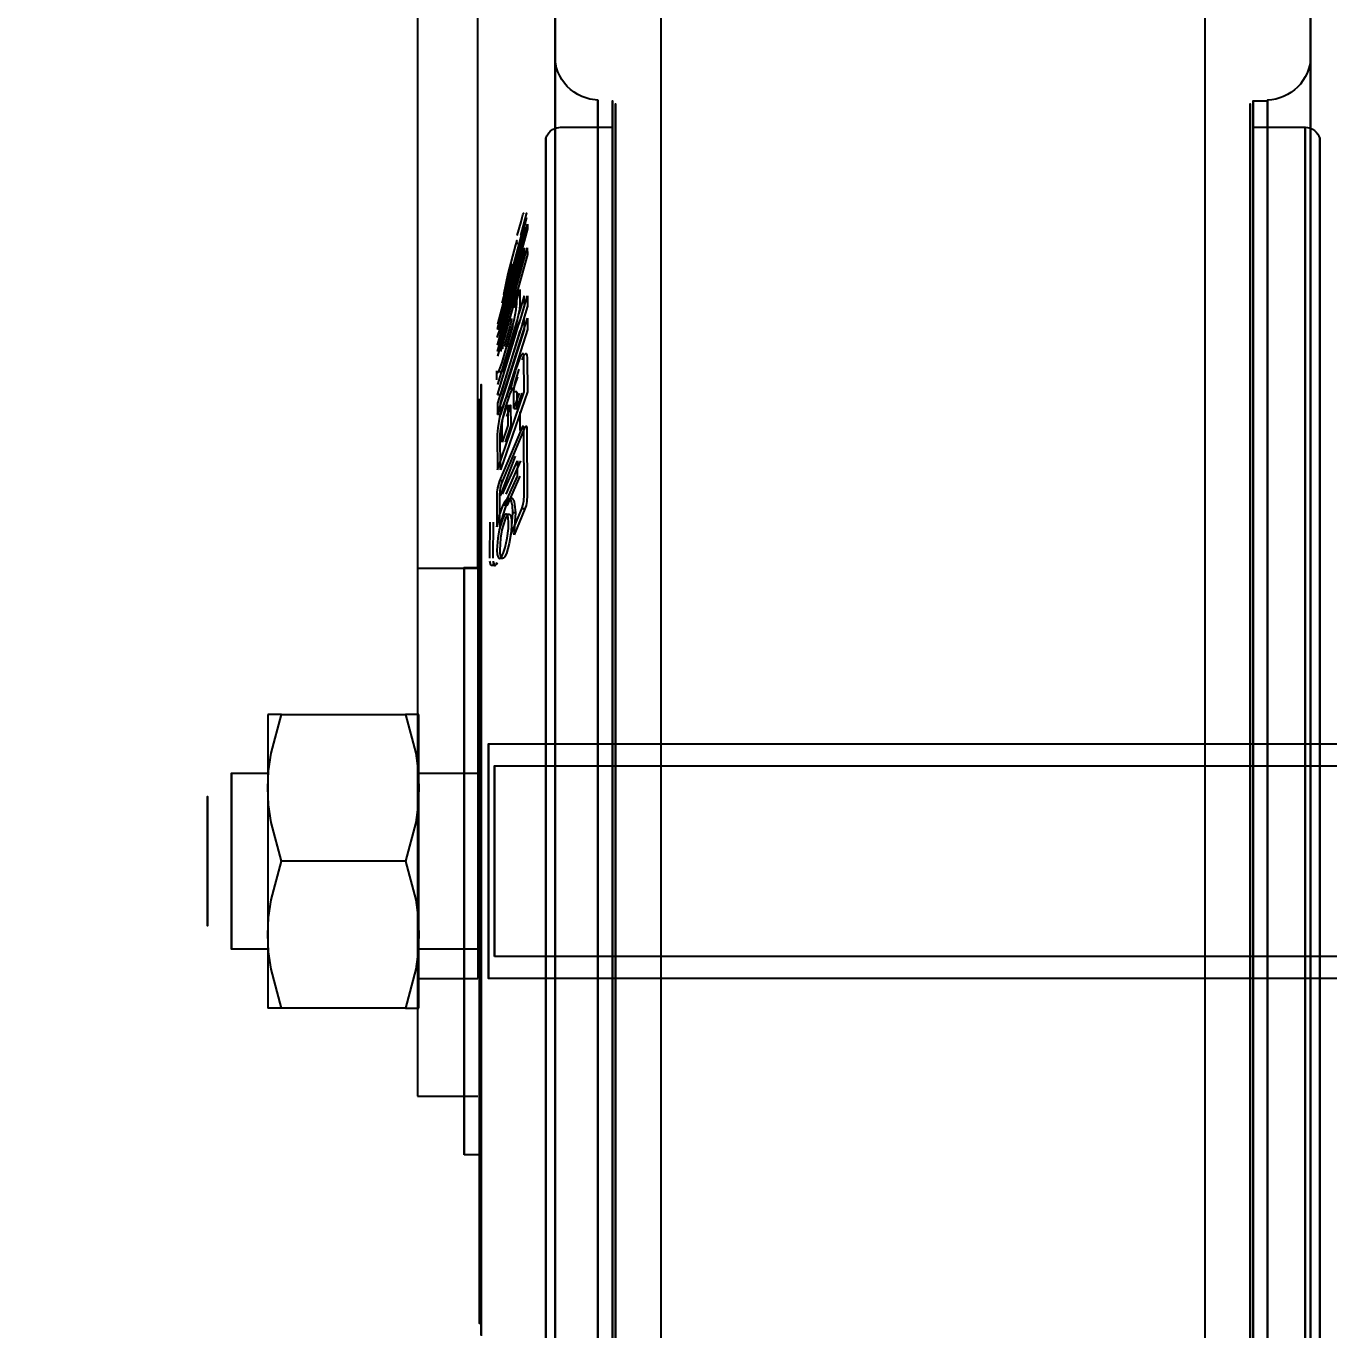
# Model space of a CAD drawing. Header units: millimetres. Extents: x 10366 to 13995, y 24552 to 29685.
# Drawn here: x 13130.9 to 13175.29, y 27975.86 to 28020.28 of the extents above; entities that cross this region are included whole.
import ezdxf

# ---------------------------------------------------------------- set-up
doc = ezdxf.new("R2010")
doc.units = ezdxf.units.MM
doc.header["$LTSCALE"] = 3
doc.layers.add('DomyÅ›lny', color=7, linetype='Continuous')
doc.styles.get("Standard").update_dxf_attribs({"font": 'arial.ttf'})
doc.dimstyles.new('MATEUSZ', dxfattribs={"dimtxt": 35, "dimasz": 16, "dimexe": 0.18, "dimexo": 0.0625, "dimgap": 0.09, "dimtad": 0, "dimdec": 0, "dimdsep": 46, "dimtxsty": 'Standard', "dimblk": 'DOT', "dimcen": 0.09, "dimse1": 1, "dimse2": 1, "dimadec": 0, "dimazin": 0, "dimtfac": 1, "dimtdec": 0, "dimtofl": 0, "dimtmove": 0, "dimatfit": 3, "dimfxl": 1, "dimtolj": 1, "dimtzin": 0, "dimlwd": 9, "dimlwe": 9, "dimarcsym": 0})

# ---------------------------------------------------------------- blocks, each defined once
blk = doc.blocks.new('_Dot')
at = {"color": 0, "linetype": 'ByBlock', "lineweight": -2}
blk.add_line((-0.5, 0), (-1, 0), dxfattribs=at)
at = {"color": 0, "linetype": 'ByBlock', "const_width": 0.5}
blk.add_lwpolyline([(-0.25, 0, 1), (0.25, 0, 1)], format="xyb", close=True, dxfattribs=at)
blk = doc.blocks.new('*D21')
at = {"color": 0, "lineweight": 9, "transparency": 16777216}
for p, q in [((12686.171, 27894.429), (12867.817, 27894.429)), ((13128.238, 27894.429), (12946.592, 27894.429))]:
    blk.add_line(p, q, dxfattribs=at)
at = {"layer": 'Defpoints', "color": 0, "transparency": 16777216}
for p in [(12670.171, 27983.828), (13144.238, 27983.828), (13144.238, 27894.429)]:
    blk.add_point(p, dxfattribs=at)
at = {"color": 0, "lineweight": 9, "transparency": 16777216, "xscale": 16, "yscale": 16, "zscale": 16, "rotation": 180}
blk.add_blockref('_Dot', (12670.171, 27894.429), dxfattribs=at)
at = {"color": 0, "lineweight": 9, "transparency": 16777216, "xscale": 16, "yscale": 16, "zscale": 16}
blk.add_blockref('_Dot', (13144.238, 27894.429), dxfattribs=at)
at = {"color": 0, "transparency": 16777216, "insert": (12907.204, 27894.429), "char_height": 35, "attachment_point": 5}
blk.add_mtext('\\A1;474', dxfattribs=at)

msp = doc.modelspace()

# ---------------------------------------------------------------- linework, layer by layer
at = {"layer": 'DomyÅ›lny'}
for p, q in [((13144.238, 28029.498), (13144.238, 28001.809)), ((13146.297, 28001.809), (13146.297, 28029.498)), ((13172.708, 28017.728), (13173.206, 28017.729)), ((13149.112, 28016.828), (13150.88, 28016.828)), ((13172.713, 28016.828), (13174.482, 28016.828)), ((13147.878, 28013.525), (13146.962, 28010.122)), ((13147.068, 28010.122), (13147.984, 28013.525)), ((13147.767, 28013.017), (13147.96, 28013.751)), ((13147.471, 28012.443), (13147.311, 28011.837)), ((13147.433, 28012.119), (13147.334, 28011.742)), ((13147.413, 28012.164), (13147.429, 28012.226)), ((13147.621, 28011.299), (13147.442, 28010.684)), ((13147.548, 28010.684), (13147.727, 28011.299)), ((13147.878, 28011.087), (13147.695, 28010.483)), ((13147.697, 28010.134), (13147.88, 28010.738)), ((13147.801, 28010.483), (13147.984, 28011.087)), ((13147.987, 28010.738), (13147.803, 28010.134)), ((13147.878, 28010.332), (13146.962, 28007.435)), ((13147.621, 28010.241), (13146.962, 28008.068)), ((13147.068, 28007.435), (13147.985, 28010.332)), ((13147.068, 28008.068), (13147.727, 28010.241)), ((13147.393, 28010.076), (13147.187, 28009.366)), ((13147.293, 28009.366), (13147.5, 28010.076)), ((13147.144, 28009.66), (13146.96, 28009.028)), ((13147.702, 28008.906), (13147.592, 28008.586)), ((13147.562, 28008.068), (13147.652, 28008.329)), ((13147.071, 28007.718), (13146.965, 28007.718)), ((13147.256, 28007.649), (13147.126, 28007.27)), ((13147.232, 28007.27), (13147.362, 28007.649)), ((13147.362, 28007.649), (13147.256, 28007.649)), ((13147.622, 28007.822), (13147.516, 28007.822)), ((13147.7, 28007.776), (13147.52, 28007.249)), ((13147.626, 28007.249), (13147.807, 28007.776)), ((13147.17, 28006.982), (13147.273, 28007.281)), ((13147.379, 28007.281), (13147.273, 28007.281)), ((13147.379, 28007.281), (13147.276, 28006.982)), ((13147.309, 28007.353), (13147.415, 28007.353)), ((13147.52, 28007.249), (13147.626, 28007.249)), ((13147.071, 28007.046), (13146.965, 28007.046)), ((13147.321, 28006.672), (13147.128, 28006.108)), ((13147.234, 28006.108), (13147.428, 28006.672)), ((13147.883, 28006.556), (13147.777, 28006.556)), ((13147.141, 28004.782), (13147.035, 28004.782)), ((13147.255, 28003.647), (13147.361, 28003.647)), ((13147.584, 28003.701), (13147.478, 28003.701)), ((13147.899, 28003.837), (13147.793, 28003.837)), ((13144.238, 28001.809), (13144.238, 27987.828)), ((13144.238, 28001.809), (13146.297, 28001.809)), ((13145.834, 28001.828), (13146.349, 28001.828)), ((13146.297, 28001.809), (13146.297, 27987.828)), ((13146.874, 28001.902), (13146.768, 28001.902)), ((13147.141, 28002.145), (13147.035, 28002.145)), ((13139.6, 27996.828), (13143.829, 27996.828)), ((13146.658, 27995.828), (13176.936, 27995.828)), ((13137.904, 27994.828), (13139.14, 27994.828)), ((13144.289, 27994.828), (13146.349, 27994.828)), ((13146.864, 27995.078), (13176.73, 27995.078)), ((13143.829, 27991.828), (13139.6, 27991.828)), ((13139.14, 27988.828), (13137.904, 27988.828)), ((13146.349, 27988.828), (13144.289, 27988.828)), ((13176.73, 27988.578), (13146.864, 27988.578)), ((13144.238, 27987.828), (13146.297, 27987.828)), ((13176.936, 27987.828), (13146.658, 27987.828)), ((13143.829, 27986.828), (13139.6, 27986.828)), ((13144.238, 27983.828), (13146.297, 27983.828)), ((13146.349, 27981.828), (13145.834, 27981.828))]:
    msp.add_line(p, q, dxfattribs=at)
for points in [[(13152.528, 28027.946, 0), (13152.528, 28027.946, 0), (13152.528, 28027.946, 0), (13152.528, 28027.946, 0), (13152.528, 28027.946, 0), (13152.528, 28027.946, 0), (13152.528, 28027.946, 0), (13152.528, 28027.946, 0), (13152.528, 28027.946, 0), (13152.528, 28027.946, 0), (13152.528, 28027.944, 0), (13152.528, 28027.936, 0), (13152.528, 28027.907, 0), (13152.528, 28027.786, 0), (13152.528, 28027.285, 0), (13152.528, 28025.163, 0), (13152.528, 28003.283, 0), (13152.528, 27962.583, 0)], [(13171.065, 28027.946, 0), (13171.065, 28027.946, 0), (13171.065, 28027.946, 0), (13171.065, 28027.946, 0), (13171.065, 28027.946, 0), (13171.065, 28027.946, 0), (13171.065, 28027.946, 0), (13171.065, 28027.946, 0), (13171.065, 28027.946, 0), (13171.065, 28027.946, 0), (13171.065, 28027.944, 0), (13171.065, 28027.936, 0), (13171.065, 28027.907, 0), (13171.065, 28027.786, 0), (13171.065, 28027.285, 0), (13171.065, 28025.163, 0), (13171.065, 28003.283, 0), (13171.065, 27962.583, 0)], [(13148.924, 28022.478, 0), (13148.924, 28020.23, 0), (13148.924, 27962.583, 0), (13148.924, 27977.247, 0), (13148.924, 28016.121, 0), (13148.924, 28021.499, 0)], [(13174.67, 28022.478, 0), (13174.67, 28020.23, 0), (13174.67, 27962.583, 0), (13174.67, 27977.247, 0), (13174.67, 28016.121, 0), (13174.67, 28021.499, 0)], [(13150.388, 28017.753, 0), (13150.114, 28017.792, 0), (13149.975, 28017.83, 0), (13149.837, 28017.882, 0), (13149.703, 28017.948, 0), (13149.575, 28018.028, 0), (13149.454, 28018.12, 0), (13149.343, 28018.223, 0), (13149.244, 28018.337, 0), (13149.157, 28018.459, 0), (13149.083, 28018.587, 0), (13149.024, 28018.72, 0), (13148.979, 28018.854, 0), (13148.947, 28018.989, 0), (13148.929, 28019.122, 0), (13148.924, 28019.251, 0)], [(13174.67, 28019.251, 0), (13174.662, 28019.106, 0), (13174.639, 28018.956, 0), (13174.602, 28018.813, 0), (13174.551, 28018.674, 0), (13174.486, 28018.542, 0), (13174.409, 28018.418, 0), (13174.321, 28018.301, 0), (13174.222, 28018.196, 0), (13174.115, 28018.1, 0), (13173.999, 28018.015, 0), (13173.877, 28017.941, 0), (13173.749, 28017.879, 0), (13173.617, 28017.83, 0), (13173.481, 28017.792, 0), (13173.344, 28017.766, 0), (13173.206, 28017.753, 0)], [(13150.388, 27969.098, 0), (13150.388, 28017.753, 0), (13150.388, 28017.753, 0), (13150.388, 28017.753, 0), (13150.388, 28017.753, 0), (13150.388, 28017.753, 0), (13150.388, 28017.753, 0), (13150.388, 28017.753, 0), (13150.388, 28017.753, 0), (13150.388, 28017.753, 0), (13150.388, 28017.751, 0), (13150.388, 28017.743, 0), (13150.388, 28017.709, 0), (13150.388, 28017.572, 0), (13150.388, 28016.997, 0), (13150.388, 28014.557, 0), (13150.388, 27969.822, 0)], [(13150.886, 27969.121, 0), (13150.886, 28013.812, 0), (13150.886, 28017.61, 0), (13150.886, 28017.705, 0), (13150.886, 28017.725, 0), (13150.886, 28017.728, 0), (13150.886, 28017.728, 0), (13150.886, 28017.728, 0), (13150.886, 28017.728, 0), (13150.886, 28017.728, 0), (13150.886, 28017.728, 0), (13150.886, 28017.728, 0), (13150.886, 28017.728, 0), (13150.886, 28017.728, 0), (13150.886, 28017.728, 0), (13150.886, 28017.728, 0), (13150.886, 28017.727, 0), (13150.886, 28017.725, 0), (13150.886, 28017.717, 0), (13150.886, 28017.684, 0), (13150.886, 28017.546, 0), (13150.886, 28016.972, 0), (13150.886, 28014.536, 0), (13150.886, 27965.928, 0)], [(13150.983, 27969.208, 0), (13150.983, 28013.727, 0), (13150.983, 28017.51, 0), (13150.983, 28017.605, 0), (13150.983, 28017.625, 0), (13150.983, 28017.628, 0), (13150.983, 28017.628, 0), (13150.983, 28017.628, 0), (13150.983, 28017.628, 0), (13150.983, 28017.628, 0), (13150.983, 28017.628, 0), (13150.983, 28017.628, 0), (13150.983, 28017.628, 0), (13150.983, 28017.628, 0), (13150.983, 28017.628, 0), (13150.983, 28017.628, 0), (13150.983, 28017.628, 0), (13150.983, 28017.626, 0), (13150.983, 28017.617, 0), (13150.983, 28017.584, 0), (13150.983, 28017.447, 0), (13150.983, 28016.876, 0), (13150.983, 28014.448, 0), (13150.983, 27966.028, 0)], [(13172.61, 27969.208, 0), (13172.61, 28013.727, 0), (13172.61, 28017.51, 0), (13172.61, 28017.605, 0), (13172.61, 28017.625, 0), (13172.61, 28017.628, 0), (13172.61, 28017.628, 0), (13172.61, 28017.628, 0), (13172.61, 28017.628, 0), (13172.61, 28017.628, 0), (13172.61, 28017.628, 0), (13172.61, 28017.628, 0), (13172.61, 28017.628, 0), (13172.61, 28017.628, 0), (13172.61, 28017.628, 0), (13172.61, 28017.628, 0), (13172.61, 28017.628, 0), (13172.61, 28017.626, 0), (13172.61, 28017.617, 0), (13172.61, 28017.584, 0), (13172.61, 28017.447, 0), (13172.61, 28016.876, 0), (13172.61, 28014.448, 0), (13172.61, 27966.028, 0)], [(13172.708, 27965.928, 0), (13172.708, 27965.928, 0), (13172.708, 27965.928, 0), (13172.708, 27965.928, 0), (13172.708, 27965.928, 0), (13172.708, 27965.928, 0), (13172.708, 27965.928, 0), (13172.708, 27965.928, 0), (13172.708, 27965.928, 0), (13172.708, 27965.929, 0), (13172.708, 27965.931, 0), (13172.708, 27965.939, 0), (13172.708, 27965.972, 0), (13172.708, 27966.11, 0), (13172.708, 27966.684, 0), (13172.708, 27969.121, 0), (13172.708, 28017.728, 0)], [(13172.708, 27969.12, 0), (13172.708, 28017.728, 0), (13172.708, 28017.728, 0), (13172.708, 28017.728, 0), (13172.708, 28017.728, 0), (13172.708, 28017.728, 0), (13172.708, 28017.728, 0), (13172.708, 28017.728, 0), (13172.708, 28017.728, 0), (13172.708, 28017.727, 0), (13172.708, 28017.725, 0), (13172.708, 28017.717, 0), (13172.708, 28017.684, 0), (13172.708, 28017.546, 0), (13172.708, 28016.972, 0), (13172.708, 28014.535, 0), (13172.708, 27969.844, 0)], [(13173.206, 27969.099, 0), (13173.206, 28013.834, 0), (13173.206, 28017.635, 0), (13173.206, 28017.731, 0), (13173.206, 28017.75, 0), (13173.206, 28017.753, 0), (13173.206, 28017.753, 0), (13173.206, 28017.753, 0), (13173.206, 28017.753, 0), (13173.206, 28017.753, 0), (13173.206, 28017.753, 0), (13173.206, 28017.753, 0), (13173.206, 28017.753, 0), (13173.206, 28017.753, 0), (13173.206, 28017.753, 0), (13173.206, 28017.753, 0), (13173.206, 28017.753, 0), (13173.206, 28017.751, 0), (13173.206, 28017.743, 0), (13173.206, 28017.709, 0), (13173.206, 28017.572, 0), (13173.206, 28016.997, 0), (13173.206, 28014.558, 0), (13173.206, 27965.902, 0)], [(13173.206, 27965.902, 0), (13173.206, 27965.902, 0), (13173.206, 27965.902, 0), (13173.206, 27965.902, 0), (13173.206, 27965.902, 0), (13173.206, 27965.902, 0), (13173.206, 27965.902, 0), (13173.206, 27965.903, 0), (13173.206, 27965.903, 0), (13173.206, 27965.903, 0), (13173.206, 27965.905, 0), (13173.206, 27965.914, 0), (13173.206, 27965.947, 0), (13173.206, 27966.085, 0), (13173.206, 27966.659, 0), (13173.206, 27969.099, 0), (13173.206, 28017.753, 0)], [(13172.61, 27969.822, 0), (13172.61, 28013.133, 0), (13172.61, 28016.813, 0), (13172.61, 28016.906, 0), (13172.61, 28016.925, 0), (13172.61, 28016.928, 0), (13172.61, 28016.928, 0), (13172.61, 28016.928, 0), (13172.61, 28016.928, 0), (13172.61, 28016.928, 0), (13172.61, 28016.928, 0), (13172.61, 28016.928, 0), (13172.61, 28016.928, 0), (13172.61, 28016.928, 0), (13172.61, 28016.928, 0), (13172.61, 28016.928, 0), (13172.61, 28016.927, 0), (13172.61, 28016.925, 0), (13172.61, 28016.917, 0), (13172.61, 28016.885, 0), (13172.61, 28016.752, 0), (13172.61, 28016.196, 0), (13172.61, 28013.834, 0), (13172.61, 27966.728, 0)], [(13148.613, 28016.451, 0), (13148.643, 28016.535, 0), (13148.663, 28016.573, 0), (13148.712, 28016.643, 0), (13148.772, 28016.704, 0), (13148.839, 28016.752, 0), (13148.913, 28016.79, 0), (13148.99, 28016.814, 0), (13149.051, 28016.824, 0), (13149.112, 28016.828, 0)], [(13174.482, 27969.91, 0), (13174.482, 28013.048, 0), (13174.482, 28016.714, 0), (13174.482, 28016.806, 0), (13174.482, 28016.825, 0), (13174.482, 28016.828, 0), (13174.482, 28016.828, 0), (13174.482, 28016.828, 0), (13174.482, 28016.828, 0), (13174.482, 28016.828, 0), (13174.482, 28016.828, 0), (13174.482, 28016.828, 0), (13174.482, 28016.828, 0), (13174.482, 28016.828, 0), (13174.482, 28016.828, 0), (13174.482, 28016.828, 0), (13174.482, 28016.827, 0), (13174.482, 28016.825, 0), (13174.482, 28016.817, 0), (13174.482, 28016.785, 0), (13174.482, 28016.653, 0), (13174.482, 28016.099, 0), (13174.482, 28013.746, 0), (13174.482, 27966.828, 0)], [(13174.482, 28016.828, 0), (13174.569, 28016.82, 0), (13174.654, 28016.799, 0), (13174.732, 28016.765, 0), (13174.803, 28016.719, 0), (13174.864, 28016.663, 0), (13174.915, 28016.598, 0), (13174.954, 28016.528, 0), (13174.981, 28016.451, 0)], [(13148.613, 27970.24, 0), (13148.613, 28012.728, 0), (13148.613, 28016.339, 0), (13148.613, 28016.43, 0), (13148.613, 28016.448, 0), (13148.613, 28016.451, 0), (13148.613, 28016.451, 0), (13148.613, 28016.451, 0), (13148.613, 28016.451, 0), (13148.613, 28016.451, 0), (13148.613, 28016.451, 0), (13148.613, 28016.451, 0), (13148.613, 28016.451, 0), (13148.613, 28016.451, 0), (13148.613, 28016.451, 0), (13148.613, 28016.451, 0), (13148.613, 28016.451, 0), (13148.613, 28016.449, 0), (13148.613, 28016.441, 0), (13148.613, 28016.409, 0), (13148.613, 28016.279, 0), (13148.613, 28015.733, 0), (13148.613, 28013.416, 0), (13148.613, 27967.205, 0)], [(13174.981, 27970.24, 0), (13174.981, 28012.728, 0), (13174.981, 28016.339, 0), (13174.981, 28016.43, 0), (13174.981, 28016.448, 0), (13174.981, 28016.451, 0), (13174.981, 28016.451, 0), (13174.981, 28016.451, 0), (13174.981, 28016.451, 0), (13174.981, 28016.451, 0), (13174.981, 28016.451, 0), (13174.981, 28016.451, 0), (13174.981, 28016.451, 0), (13174.981, 28016.451, 0), (13174.981, 28016.451, 0), (13174.981, 28016.451, 0), (13174.981, 28016.451, 0), (13174.981, 28016.449, 0), (13174.981, 28016.441, 0), (13174.981, 28016.409, 0), (13174.981, 28016.279, 0), (13174.981, 28015.733, 0), (13174.981, 28013.416, 0), (13174.981, 27967.205, 0)], [(13147.64, 28013.137, 0), (13147.766, 28013.613, 0), (13147.804, 28013.755, 0), (13147.829, 28013.843, 0), (13147.846, 28013.895, 0), (13147.85, 28013.903, 0), (13147.85, 28013.904, 0), (13147.851, 28013.904, 0), (13147.851, 28013.904, 0), (13147.851, 28013.904, 0), (13147.851, 28013.905, 0), (13147.851, 28013.905, 0), (13147.851, 28013.905, 0), (13147.851, 28013.905, 0), (13147.851, 28013.905, 0), (13147.851, 28013.905, 0), (13147.851, 28013.905, 0), (13147.851, 28013.905, 0), (13147.851, 28013.905, 0), (13147.851, 28013.905, 0), (13147.851, 28013.905, 0), (13147.851, 28013.904, 0), (13147.852, 28013.904, 0), (13147.852, 28013.904, 0), (13147.852, 28013.904, 0), (13147.852, 28013.904, 0), (13147.852, 28013.903, 0), (13147.852, 28013.902, 0), (13147.852, 28013.9, 0), (13147.852, 28013.894, 0)], [(13147.958, 28013.894, 0), (13147.958, 28013.9, 0), (13147.958, 28013.903, 0), (13147.958, 28013.904, 0), (13147.958, 28013.904, 0), (13147.958, 28013.904, 0), (13147.958, 28013.904, 0), (13147.958, 28013.904, 0), (13147.958, 28013.904, 0), (13147.958, 28013.905, 0), (13147.958, 28013.905, 0), (13147.958, 28013.905, 0), (13147.958, 28013.905, 0), (13147.957, 28013.905, 0), (13147.957, 28013.905, 0), (13147.957, 28013.905, 0), (13147.957, 28013.905, 0), (13147.957, 28013.905, 0), (13147.957, 28013.905, 0), (13147.957, 28013.905, 0), (13147.957, 28013.904, 0), (13147.957, 28013.904, 0), (13147.957, 28013.904, 0), (13147.956, 28013.904, 0), (13147.956, 28013.902, 0), (13147.954, 28013.899, 0), (13147.945, 28013.874, 0), (13147.746, 28013.137, 0)], [(13146.965, 28009.968, 0), (13147.88, 28013.371, 0)], [(13147.987, 28013.371, 0), (13147.071, 28009.968, 0)], [(13147.88, 28013.371, 0), (13147.878, 28013.525, 0)], [(13147.984, 28013.525, 0), (13147.987, 28013.371, 0)], [(13147.626, 28012.971, 0), (13147.626, 28012.974, 0), (13147.626, 28012.975, 0), (13147.625, 28012.976, 0), (13147.625, 28012.976, 0), (13147.625, 28012.976, 0), (13147.625, 28012.976, 0), (13147.625, 28012.976, 0), (13147.625, 28012.976, 0), (13147.625, 28012.976, 0), (13147.625, 28012.976, 0), (13147.625, 28012.976, 0), (13147.625, 28012.976, 0), (13147.625, 28012.976, 0), (13147.625, 28012.976, 0), (13147.625, 28012.976, 0), (13147.625, 28012.976, 0), (13147.625, 28012.976, 0), (13147.624, 28012.976, 0), (13147.624, 28012.976, 0), (13147.624, 28012.975, 0), (13147.623, 28012.974, 0), (13147.62, 28012.967, 0), (13147.608, 28012.934, 0), (13147.577, 28012.83, 0), (13147.471, 28012.443, 0)], [(13147.629, 28012.853, 0), (13147.626, 28012.971, 0)], [(13147.872, 28012.718, 0), (13146.956, 28009.406, 0)], [(13146.965, 28009.186, 0), (13147.879, 28012.498, 0)], [(13147.062, 28009.406, 0), (13147.978, 28012.718, 0)], [(13147.985, 28012.498, 0), (13147.071, 28009.186, 0)], [(13147.879, 28012.498, 0), (13147.872, 28012.718, 0)], [(13147.978, 28012.718, 0), (13147.985, 28012.498, 0)], [(13147.123, 28010.834, 0), (13147.477, 28012.178, 0)], [(13147.619, 28012.263, 0), (13147.3, 28010.907, 0)], [(13147.614, 28012.015, 0), (13147.619, 28012.263, 0)], [(13146.954, 28009.673, 0), (13147.287, 28010.627, 0), (13147.364, 28010.936, 0), (13147.614, 28012.015, 0)], [(13147.311, 28011.837, 0), (13147.169, 28011.12, 0)], [(13147.619, 28010.803, 0), (13147.621, 28011.299, 0)], [(13147.727, 28011.299, 0), (13147.725, 28010.803, 0)], [(13147.3, 28010.907, 0), (13146.962, 28009.926, 0)], [(13147.468, 28010.013, 0), (13147.534, 28010.264, 0), (13147.603, 28010.623, 0), (13147.619, 28010.803, 0)], [(13147.725, 28010.803, 0), (13147.709, 28010.621, 0), (13147.575, 28010.013, 0)], [(13147.88, 28010.738, 0), (13147.878, 28011.087, 0)], [(13147.984, 28011.087, 0), (13147.987, 28010.738, 0)], [(13147.439, 28010.311, 0), (13147.438, 28010.283, 0), (13147.429, 28010.221, 0), (13147.393, 28010.076, 0)], [(13147.624, 28009.892, 0), (13147.621, 28010.241, 0)], [(13147.88, 28009.944, 0), (13147.878, 28010.332, 0)], [(13147.985, 28010.332, 0), (13147.987, 28009.944, 0)], [(13146.965, 28007.046, 0), (13147.88, 28009.944, 0)], [(13146.965, 28007.718, 0), (13147.624, 28009.892, 0)], [(13147.987, 28009.944, 0), (13147.071, 28007.046, 0)], [(13147.73, 28009.892, 0), (13147.071, 28007.718, 0)], [(13147.12, 28008.812, 0), (13147.468, 28010.013, 0)], [(13147.575, 28010.013, 0), (13147.226, 28008.812, 0)], [(13147.141, 28009.287, 0), (13147.144, 28009.66, 0)], [(13147.866, 28008.982, 0), (13147.865, 28009.037, 0), (13147.862, 28009.065, 0), (13147.855, 28009.09, 0), (13147.853, 28009.097, 0), (13147.849, 28009.105, 0), (13147.847, 28009.108, 0), (13147.844, 28009.112, 0), (13147.841, 28009.114, 0), (13147.839, 28009.116, 0), (13147.837, 28009.117, 0), (13147.835, 28009.117, 0), (13147.833, 28009.118, 0), (13147.831, 28009.118, 0), (13147.829, 28009.119, 0), (13147.826, 28009.118, 0), (13147.824, 28009.118, 0), (13147.821, 28009.117, 0), (13147.819, 28009.116, 0), (13147.813, 28009.114, 0), (13147.807, 28009.11, 0), (13147.801, 28009.105, 0), (13147.791, 28009.093, 0), (13147.773, 28009.069, 0), (13147.758, 28009.043, 0), (13147.727, 28008.973, 0), (13147.702, 28008.906, 0)], [(13147.808, 28008.906, 0), (13147.864, 28009.041, 0), (13147.876, 28009.064, 0), (13147.892, 28009.087, 0), (13147.902, 28009.099, 0), (13147.913, 28009.109, 0), (13147.918, 28009.113, 0), (13147.924, 28009.116, 0), (13147.929, 28009.118, 0), (13147.932, 28009.118, 0), (13147.934, 28009.119, 0), (13147.936, 28009.119, 0), (13147.938, 28009.118, 0), (13147.94, 28009.118, 0), (13147.942, 28009.117, 0), (13147.944, 28009.116, 0), (13147.946, 28009.115, 0), (13147.949, 28009.113, 0), (13147.952, 28009.11, 0), (13147.954, 28009.107, 0), (13147.958, 28009.1, 0), (13147.961, 28009.093, 0), (13147.965, 28009.081, 0), (13147.969, 28009.056, 0), (13147.973, 28008.982, 0)], [(13147.878, 28007.822, 0), (13147.866, 28008.982, 0)], [(13147.973, 28008.982, 0), (13147.985, 28007.822, 0)], [(13146.941, 28008.224, 0), (13146.943, 28008.531, 0)], [(13146.958, 28008.533, 0), (13146.959, 28008.51, 0), (13146.962, 28008.491, 0), (13146.964, 28008.483, 0), (13146.966, 28008.48, 0), (13146.967, 28008.477, 0), (13146.968, 28008.476, 0), (13146.969, 28008.475, 0), (13146.97, 28008.474, 0), (13146.972, 28008.474, 0), (13146.973, 28008.473, 0), (13146.973, 28008.473, 0), (13146.974, 28008.473, 0), (13146.975, 28008.473, 0), (13146.976, 28008.473, 0), (13146.977, 28008.473, 0), (13146.979, 28008.474, 0), (13146.98, 28008.475, 0), (13146.983, 28008.477, 0), (13146.986, 28008.479, 0), (13146.992, 28008.486, 0), (13147.004, 28008.503, 0), (13147.025, 28008.541, 0), (13147.12, 28008.812, 0)], [(13147.226, 28008.812, 0), (13147.138, 28008.556, 0), (13147.119, 28008.518, 0), (13147.11, 28008.502, 0), (13147.103, 28008.492, 0), (13147.096, 28008.483, 0), (13147.092, 28008.479, 0), (13147.088, 28008.476, 0), (13147.086, 28008.474, 0), (13147.085, 28008.474, 0), (13147.083, 28008.473, 0), (13147.082, 28008.473, 0), (13147.081, 28008.473, 0), (13147.08, 28008.473, 0), (13147.079, 28008.473, 0), (13147.079, 28008.473, 0), (13147.078, 28008.474, 0), (13147.077, 28008.474, 0), (13147.076, 28008.474, 0), (13147.075, 28008.476, 0), (13147.074, 28008.477, 0), (13147.073, 28008.478, 0), (13147.072, 28008.48, 0), (13147.07, 28008.485, 0), (13147.069, 28008.49, 0), (13147.067, 28008.501, 0), (13147.065, 28008.533, 0)], [(13147.592, 28008.586, 0), (13147.578, 28008.543, 0), (13147.466, 28008.16, 0), (13147.434, 28007.992, 0), (13147.421, 28007.897, 0)], [(13147.527, 28007.897, 0), (13147.544, 28008.017, 0), (13147.559, 28008.1, 0), (13147.698, 28008.586, 0)], [(13146.413, 27975.699, 0), (13146.413, 27976.059, 0), (13146.413, 27977.587, 0), (13146.413, 28008.071, 0), (13146.413, 28008.071, 0), (13146.413, 28008.071, 0), (13146.413, 28008.071, 0), (13146.413, 28008.071, 0), (13146.413, 28008.071, 0), (13146.413, 28008.071, 0), (13146.413, 28008.071, 0), (13146.413, 28008.071, 0), (13146.413, 28008.069, 0), (13146.413, 28008.064, 0), (13146.413, 28008.043, 0), (13146.413, 28007.957, 0), (13146.413, 28007.597, 0), (13146.413, 28006.069, 0), (13146.413, 27978.041, 0), (13146.413, 27975.659, 0)], [(13147.516, 28007.822, 0), (13147.526, 28007.929, 0), (13147.54, 28007.996, 0), (13147.562, 28008.068, 0)], [(13146.965, 28005.156, 0), (13147.878, 28007.822, 0)], [(13147.985, 28007.822, 0), (13147.071, 28005.156, 0)], [(13147.421, 28007.897, 0), (13147.416, 28007.927, 0), (13147.413, 28007.934, 0), (13147.412, 28007.937, 0), (13147.41, 28007.94, 0), (13147.409, 28007.941, 0), (13147.407, 28007.943, 0), (13147.406, 28007.944, 0), (13147.404, 28007.945, 0), (13147.403, 28007.945, 0), (13147.402, 28007.946, 0), (13147.4, 28007.946, 0), (13147.399, 28007.946, 0), (13147.397, 28007.945, 0), (13147.395, 28007.945, 0), (13147.394, 28007.944, 0), (13147.392, 28007.943, 0), (13147.389, 28007.941, 0), (13147.384, 28007.936, 0), (13147.379, 28007.929, 0), (13147.364, 28007.906, 0), (13147.325, 28007.829, 0), (13147.256, 28007.649, 0)], [(13147.362, 28007.649, 0), (13147.388, 28007.721, 0), (13147.43, 28007.826, 0), (13147.476, 28007.917, 0), (13147.485, 28007.929, 0), (13147.491, 28007.937, 0), (13147.497, 28007.942, 0), (13147.499, 28007.943, 0), (13147.5, 28007.944, 0), (13147.502, 28007.945, 0), (13147.504, 28007.945, 0), (13147.506, 28007.946, 0), (13147.507, 28007.946, 0), (13147.508, 28007.946, 0), (13147.509, 28007.945, 0), (13147.511, 28007.945, 0), (13147.512, 28007.944, 0), (13147.513, 28007.944, 0), (13147.514, 28007.943, 0), (13147.515, 28007.942, 0), (13147.516, 28007.94, 0), (13147.518, 28007.937, 0), (13147.52, 28007.933, 0), (13147.523, 28007.923, 0), (13147.527, 28007.897, 0)], [(13147.52, 28007.249, 0), (13147.516, 28007.822, 0)], [(13147.622, 28007.822, 0), (13147.626, 28007.249, 0)], [(13147.126, 28007.27, 0), (13147.121, 28007.257, 0), (13147.101, 28007.192, 0), (13147.038, 28006.949, 0), (13146.972, 28006.596, 0), (13146.95, 28006.361, 0)], [(13146.962, 28007.435, 0), (13146.965, 28007.046, 0)], [(13147.057, 28006.361, 0), (13147.066, 28006.505, 0), (13147.118, 28006.825, 0), (13147.232, 28007.27, 0)], [(13147.071, 28007.046, 0), (13147.068, 28007.435, 0)], [(13147.273, 28007.281, 0), (13147.29, 28007.325, 0), (13147.295, 28007.336, 0), (13147.3, 28007.346, 0), (13147.304, 28007.35, 0), (13147.305, 28007.351, 0), (13147.306, 28007.352, 0), (13147.307, 28007.352, 0), (13147.307, 28007.353, 0), (13147.308, 28007.353, 0), (13147.309, 28007.353, 0), (13147.309, 28007.353, 0), (13147.309, 28007.353, 0), (13147.31, 28007.353, 0), (13147.31, 28007.353, 0), (13147.31, 28007.352, 0), (13147.311, 28007.352, 0), (13147.311, 28007.352, 0), (13147.312, 28007.351, 0), (13147.312, 28007.35, 0), (13147.313, 28007.349, 0), (13147.314, 28007.347, 0), (13147.315, 28007.341, 0), (13147.317, 28007.327, 0), (13147.318, 28007.302, 0)], [(13147.318, 28007.302, 0), (13147.321, 28006.672, 0)], [(13147.424, 28007.302, 0), (13147.423, 28007.33, 0), (13147.421, 28007.344, 0), (13147.42, 28007.347, 0), (13147.419, 28007.349, 0), (13147.419, 28007.35, 0), (13147.418, 28007.351, 0), (13147.417, 28007.352, 0), (13147.417, 28007.352, 0), (13147.417, 28007.353, 0), (13147.416, 28007.353, 0), (13147.416, 28007.353, 0), (13147.415, 28007.353, 0), (13147.415, 28007.353, 0), (13147.415, 28007.353, 0), (13147.414, 28007.353, 0), (13147.413, 28007.353, 0), (13147.413, 28007.352, 0), (13147.412, 28007.352, 0), (13147.41, 28007.35, 0), (13147.409, 28007.349, 0), (13147.406, 28007.345, 0), (13147.401, 28007.335, 0), (13147.379, 28007.281, 0)], [(13147.428, 28006.672, 0), (13147.424, 28007.302, 0)], [(13147.733, 28006.497, 0), (13147.736, 28007.14, 0)], [(13147.124, 28006.738, 0), (13147.129, 28006.811, 0), (13147.138, 28006.868, 0), (13147.17, 28006.982, 0)], [(13147.128, 28006.108, 0), (13147.124, 28006.738, 0)], [(13146.95, 28006.361, 0), (13146.965, 28005.156, 0)], [(13147.777, 28006.556, 0), (13147.035, 28004.782, 0)], [(13147.071, 28005.156, 0), (13147.057, 28006.361, 0)], [(13147.141, 28004.782, 0), (13147.883, 28006.556, 0)], [(13147.858, 28006.506, 0), (13147.856, 28006.584, 0), (13147.852, 28006.618, 0), (13147.85, 28006.626, 0), (13147.847, 28006.634, 0), (13147.846, 28006.637, 0), (13147.844, 28006.64, 0), (13147.842, 28006.643, 0), (13147.841, 28006.644, 0), (13147.84, 28006.645, 0), (13147.839, 28006.646, 0), (13147.837, 28006.646, 0), (13147.836, 28006.647, 0), (13147.835, 28006.647, 0), (13147.834, 28006.647, 0), (13147.832, 28006.647, 0), (13147.831, 28006.646, 0), (13147.83, 28006.646, 0), (13147.828, 28006.645, 0), (13147.825, 28006.643, 0), (13147.821, 28006.639, 0), (13147.813, 28006.629, 0), (13147.798, 28006.602, 0), (13147.777, 28006.556, 0)], [(13147.87, 28004.293, 0), (13147.858, 28006.506, 0)], [(13147.883, 28006.556, 0), (13147.911, 28006.614, 0), (13147.918, 28006.627, 0), (13147.925, 28006.637, 0), (13147.929, 28006.641, 0), (13147.931, 28006.643, 0), (13147.934, 28006.644, 0), (13147.936, 28006.646, 0), (13147.937, 28006.646, 0), (13147.938, 28006.647, 0), (13147.939, 28006.647, 0), (13147.941, 28006.647, 0), (13147.942, 28006.647, 0), (13147.943, 28006.647, 0), (13147.944, 28006.646, 0), (13147.945, 28006.646, 0), (13147.946, 28006.645, 0), (13147.947, 28006.644, 0), (13147.949, 28006.643, 0), (13147.95, 28006.64, 0), (13147.952, 28006.638, 0), (13147.955, 28006.631, 0), (13147.957, 28006.623, 0), (13147.96, 28006.606, 0), (13147.963, 28006.566, 0), (13147.964, 28006.506, 0)], [(13147.964, 28006.506, 0), (13147.977, 28004.293, 0)], [(13147.062, 28004.27, 0), (13147.575, 28005.629, 0)], [(13147.138, 28004.332, 0), (13147.641, 28005.469, 0)], [(13147.747, 28005.469, 0), (13147.244, 28004.332, 0)], [(13147.641, 28005.469, 0), (13147.633, 28004.945, 0)], [(13147.633, 28004.945, 0), (13147.184, 28003.93, 0)], [(13147.29, 28003.93, 0), (13147.74, 28004.945, 0)], [(13147.035, 28004.782, 0), (13147.005, 28004.701, 0), (13146.965, 28004.543, 0), (13146.947, 28004.405, 0), (13146.943, 28004.319, 0)], [(13147.049, 28004.319, 0), (13147.072, 28004.548, 0), (13147.112, 28004.703, 0), (13147.141, 28004.782, 0)], [(13146.943, 28004.319, 0), (13146.936, 28003.215, 0)], [(13147.042, 28003.215, 0), (13147.049, 28004.319, 0)], [(13147.131, 28003.896, 0), (13147.229, 28004.091, 0), (13147.265, 28004.139, 0), (13147.282, 28004.157, 0), (13147.298, 28004.17, 0), (13147.313, 28004.179, 0), (13147.32, 28004.182, 0), (13147.327, 28004.184, 0), (13147.334, 28004.185, 0), (13147.34, 28004.186, 0), (13147.346, 28004.186, 0), (13147.351, 28004.185, 0), (13147.357, 28004.183, 0), (13147.362, 28004.181, 0), (13147.372, 28004.176, 0), (13147.382, 28004.168, 0), (13147.392, 28004.158, 0), (13147.403, 28004.143, 0), (13147.414, 28004.124, 0), (13147.424, 28004.1, 0), (13147.444, 28004.034, 0), (13147.46, 28003.946, 0), (13147.478, 28003.701, 0)], [(13147.584, 28003.701, 0), (13147.559, 28003.996, 0), (13147.545, 28004.056, 0), (13147.529, 28004.105, 0), (13147.519, 28004.125, 0), (13147.51, 28004.143, 0), (13147.499, 28004.157, 0), (13147.488, 28004.168, 0), (13147.483, 28004.173, 0), (13147.477, 28004.177, 0), (13147.471, 28004.18, 0), (13147.465, 28004.183, 0), (13147.458, 28004.185, 0), (13147.451, 28004.186, 0), (13147.444, 28004.186, 0), (13147.436, 28004.185, 0), (13147.429, 28004.183, 0), (13147.42, 28004.179, 0), (13147.411, 28004.175, 0), (13147.402, 28004.168, 0), (13147.383, 28004.151, 0), (13147.361, 28004.127, 0), (13147.32, 28004.067, 0), (13147.237, 28003.896, 0)], [(13147.793, 28003.837, 0), (13147.83, 28003.945, 0), (13147.862, 28004.108, 0), (13147.87, 28004.293, 0)], [(13147.977, 28004.293, 0), (13147.966, 28004.085, 0), (13147.936, 28003.944, 0), (13147.899, 28003.837, 0)], [(13146.936, 28003.215, 0), (13147.023, 28003.577, 0), (13147.131, 28003.896, 0)], [(13147.237, 28003.896, 0), (13147.129, 28003.577, 0), (13147.042, 28003.215, 0)], [(13147.339, 28003.367, 0), (13147.326, 28003.528, 0), (13147.314, 28003.58, 0), (13147.307, 28003.6, 0), (13147.299, 28003.616, 0), (13147.292, 28003.627, 0), (13147.284, 28003.635, 0), (13147.277, 28003.641, 0), (13147.271, 28003.644, 0), (13147.267, 28003.645, 0), (13147.264, 28003.646, 0), (13147.261, 28003.647, 0), (13147.257, 28003.647, 0), (13147.253, 28003.647, 0), (13147.249, 28003.647, 0), (13147.246, 28003.646, 0), (13147.242, 28003.645, 0), (13147.234, 28003.641, 0), (13147.225, 28003.635, 0), (13147.216, 28003.628, 0), (13147.207, 28003.618, 0), (13147.189, 28003.593, 0), (13147.132, 28003.482, 0)], [(13147.239, 28003.482, 0), (13147.276, 28003.561, 0), (13147.295, 28003.593, 0), (13147.314, 28003.618, 0), (13147.323, 28003.628, 0), (13147.331, 28003.635, 0), (13147.34, 28003.641, 0), (13147.348, 28003.645, 0), (13147.352, 28003.646, 0), (13147.356, 28003.647, 0), (13147.36, 28003.647, 0), (13147.363, 28003.647, 0), (13147.367, 28003.647, 0), (13147.37, 28003.646, 0), (13147.374, 28003.645, 0), (13147.377, 28003.644, 0), (13147.383, 28003.641, 0), (13147.391, 28003.635, 0), (13147.398, 28003.627, 0), (13147.405, 28003.616, 0), (13147.413, 28003.6, 0), (13147.42, 28003.58, 0), (13147.432, 28003.528, 0), (13147.442, 28003.439, 0), (13147.446, 28003.367, 0)], [(13147.423, 28002.95, 0), (13147.793, 28003.837, 0)], [(13147.478, 28003.701, 0), (13147.423, 28002.95, 0)], [(13147.899, 28003.837, 0), (13147.529, 28002.95, 0)], [(13147.529, 28002.95, 0), (13147.584, 28003.701, 0)], [(13146.704, 28002.15, 0), (13146.716, 28003.377, 0)], [(13146.822, 28003.377, 0), (13146.81, 28002.15, 0)], [(13147.132, 28003.482, 0), (13147.022, 28003.115, 0), (13146.973, 28002.837, 0), (13146.946, 28002.426, 0)], [(13147.052, 28002.426, 0), (13147.079, 28002.835, 0), (13147.128, 28003.114, 0), (13147.239, 28003.482, 0)], [(13147.16, 28002.312, 0), (13147.228, 28002.511, 0), (13147.297, 28002.838, 0), (13147.335, 28003.16, 0), (13147.339, 28003.367, 0)], [(13147.446, 28003.367, 0), (13147.444, 28003.21, 0), (13147.423, 28002.979, 0), (13147.367, 28002.647, 0), (13147.266, 28002.312, 0)], [(13146.946, 28002.426, 0), (13146.958, 28002.275, 0), (13146.966, 28002.237, 0), (13146.973, 28002.214, 0), (13146.979, 28002.198, 0), (13146.987, 28002.181, 0), (13146.997, 28002.166, 0), (13147.003, 28002.159, 0), (13147.009, 28002.153, 0), (13147.013, 28002.151, 0), (13147.017, 28002.149, 0), (13147.021, 28002.147, 0), (13147.025, 28002.146, 0), (13147.03, 28002.145, 0), (13147.035, 28002.145, 0), (13147.041, 28002.145, 0), (13147.048, 28002.147, 0), (13147.054, 28002.15, 0), (13147.062, 28002.154, 0), (13147.069, 28002.16, 0), (13147.078, 28002.168, 0), (13147.095, 28002.188, 0), (13147.111, 28002.212, 0), (13147.139, 28002.265, 0), (13147.16, 28002.312, 0)], [(13147.266, 28002.312, 0), (13147.218, 28002.213, 0), (13147.201, 28002.188, 0), (13147.184, 28002.168, 0), (13147.176, 28002.16, 0), (13147.168, 28002.154, 0), (13147.161, 28002.15, 0), (13147.154, 28002.147, 0), (13147.148, 28002.145, 0), (13147.142, 28002.145, 0), (13147.137, 28002.145, 0), (13147.132, 28002.146, 0), (13147.127, 28002.147, 0), (13147.123, 28002.149, 0), (13147.119, 28002.151, 0), (13147.112, 28002.156, 0), (13147.106, 28002.162, 0), (13147.1, 28002.169, 0), (13147.091, 28002.185, 0), (13147.083, 28002.202, 0), (13147.074, 28002.229, 0), (13147.06, 28002.306, 0), (13147.052, 28002.426, 0)], [(13146.859, 28002.002, 0), (13146.836, 28001.962, 0), (13146.822, 28001.943, 0), (13146.807, 28001.924, 0), (13146.792, 28001.911, 0), (13146.786, 28001.907, 0), (13146.78, 28001.904, 0), (13146.775, 28001.902, 0), (13146.77, 28001.902, 0), (13146.765, 28001.902, 0), (13146.761, 28001.902, 0), (13146.757, 28001.904, 0), (13146.754, 28001.906, 0), (13146.75, 28001.908, 0), (13146.747, 28001.911, 0), (13146.744, 28001.914, 0), (13146.739, 28001.921, 0), (13146.735, 28001.929, 0), (13146.73, 28001.942, 0), (13146.722, 28001.966, 0), (13146.708, 28002.051, 0)], [(13146.815, 28002.051, 0), (13146.821, 28002.003, 0), (13146.832, 28001.955, 0), (13146.841, 28001.931, 0), (13146.844, 28001.923, 0), (13146.849, 28001.916, 0), (13146.852, 28001.913, 0), (13146.855, 28001.91, 0), (13146.858, 28001.907, 0), (13146.861, 28001.905, 0), (13146.865, 28001.903, 0), (13146.869, 28001.902, 0), (13146.873, 28001.902, 0), (13146.878, 28001.902, 0), (13146.881, 28001.902, 0), (13146.884, 28001.903, 0), (13146.89, 28001.906, 0), (13146.897, 28001.91, 0), (13146.904, 28001.916, 0), (13146.913, 28001.924, 0), (13146.93, 28001.945, 0), (13146.965, 28002.002, 0)], [(13139.6, 27996.828, 0), (13139.249, 27996.828, 0), (13139.167, 27996.828, 0), (13139.147, 27996.828, 0), (13139.142, 27996.828, 0), (13139.14, 27996.828, 0), (13139.14, 27996.828, 0), (13139.14, 27996.828, 0), (13139.14, 27996.828, 0), (13139.14, 27996.828, 0), (13139.14, 27996.828, 0), (13139.14, 27996.828, 0), (13139.14, 27996.828, 0), (13139.14, 27996.828, 0)], [(13139.14, 27996.828, 0), (13139.14, 27996.828, 0), (13139.14, 27996.828, 0), (13139.14, 27996.828, 0), (13139.14, 27996.828, 0), (13139.14, 27996.828, 0), (13139.14, 27996.828, 0), (13139.14, 27996.828, 0), (13139.14, 27996.828, 0), (13139.14, 27996.828, 0), (13139.14, 27996.828, 0), (13139.14, 27996.828, 0), (13139.14, 27996.827, 0), (13139.14, 27996.824, 0), (13139.14, 27996.811, 0), (13139.14, 27996.758, 0), (13139.14, 27996.543, 0), (13139.14, 27994.328, 0)], [(13139.14, 27994.328, 0), (13139.167, 27994.911, 0), (13139.249, 27995.509, 0), (13139.6, 27996.828, 0)], [(13144.289, 27996.828, 0), (13144.289, 27996.828, 0), (13144.289, 27996.828, 0), (13144.289, 27996.828, 0), (13144.289, 27996.828, 0), (13144.289, 27996.828, 0), (13144.289, 27996.828, 0), (13144.289, 27996.828, 0), (13144.289, 27996.828, 0), (13144.289, 27996.828, 0), (13144.289, 27996.828, 0), (13144.289, 27996.828, 0), (13144.289, 27996.828, 0), (13144.286, 27996.828, 0), (13144.278, 27996.828, 0), (13144.243, 27996.828, 0), (13144.1, 27996.828, 0), (13143.829, 27996.828, 0)], [(13143.829, 27996.828, 0), (13144.181, 27995.509, 0), (13144.262, 27994.911, 0), (13144.289, 27994.328, 0)], [(13144.289, 27994.328, 0), (13144.289, 27996.828, 0)], [(13139.6, 27991.828, 0), (13139.249, 27993.147, 0), (13139.167, 27993.745, 0), (13139.14, 27994.328, 0)], [(13139.14, 27994.328, 0), (13139.14, 27989.328, 0)], [(13144.289, 27994.328, 0), (13144.262, 27993.745, 0), (13144.181, 27993.147, 0), (13143.829, 27991.828, 0)], [(13144.289, 27989.328, 0), (13144.289, 27994.328, 0)], [(13139.14, 27989.328, 0), (13139.167, 27989.911, 0), (13139.249, 27990.509, 0), (13139.6, 27991.828, 0)], [(13143.829, 27991.828, 0), (13144.181, 27990.509, 0), (13144.262, 27989.911, 0), (13144.289, 27989.328, 0)], [(13139.6, 27986.828, 0), (13139.249, 27988.147, 0), (13139.167, 27988.745, 0), (13139.14, 27989.328, 0)], [(13139.14, 27989.328, 0), (13139.14, 27986.828, 0)], [(13144.289, 27989.328, 0), (13144.262, 27988.745, 0), (13144.181, 27988.147, 0), (13143.829, 27986.828, 0)], [(13144.289, 27986.828, 0), (13144.289, 27986.828, 0), (13144.289, 27986.828, 0), (13144.289, 27986.828, 0), (13144.289, 27986.828, 0), (13144.289, 27986.828, 0), (13144.289, 27986.828, 0), (13144.289, 27986.828, 0), (13144.289, 27986.828, 0), (13144.289, 27986.828, 0), (13144.289, 27986.828, 0), (13144.289, 27986.829, 0), (13144.289, 27986.832, 0), (13144.289, 27986.845, 0), (13144.289, 27986.898, 0), (13144.289, 27987.113, 0), (13144.289, 27989.328, 0)], [(13144.238, 27987.828, 0), (13144.238, 27983.828, 0)], [(13139.6, 27986.828, 0), (13139.249, 27986.828, 0), (13139.167, 27986.828, 0), (13139.147, 27986.828, 0), (13139.142, 27986.828, 0), (13139.14, 27986.828, 0), (13139.14, 27986.828, 0), (13139.14, 27986.828, 0), (13139.14, 27986.828, 0), (13139.14, 27986.828, 0), (13139.14, 27986.828, 0), (13139.14, 27986.828, 0)], [(13143.829, 27986.828, 0), (13144.181, 27986.828, 0), (13144.262, 27986.828, 0), (13144.283, 27986.828, 0), (13144.288, 27986.828, 0), (13144.289, 27986.828, 0), (13144.289, 27986.828, 0), (13144.289, 27986.828, 0), (13144.289, 27986.828, 0), (13144.289, 27986.828, 0), (13144.289, 27986.828, 0), (13144.289, 27986.828, 0), (13144.289, 27986.828, 0)]]:
    msp.add_polyline3d(points, dxfattribs=at)
for points in [[(13146.349, 28007.577, 0), (13146.349, 28007.577, 0), (13146.349, 28007.577, 0), (13146.349, 28007.577, 0), (13146.349, 28007.577, 0), (13146.349, 28007.577, 0), (13146.349, 28007.577, 0), (13146.349, 28007.577, 0), (13146.349, 28007.577, 0), (13146.349, 28007.575, 0), (13146.349, 28007.57, 0), (13146.349, 28007.55, 0), (13146.349, 28007.467, 0), (13146.349, 28007.117, 0), (13146.349, 28005.635, 0), (13146.349, 27978.46, 0), (13146.349, 27976.151, 0), (13146.349, 27976.093, 0), (13146.349, 27976.081, 0), (13146.349, 27976.079, 0), (13146.349, 27976.079, 0), (13146.349, 27976.079, 0), (13146.349, 27976.079, 0), (13146.349, 27976.079, 0), (13146.349, 27976.079, 0), (13146.349, 27976.079, 0), (13146.349, 27976.079, 0), (13146.349, 27976.079, 0), (13146.349, 27976.079, 0), (13146.349, 27976.079, 0), (13146.349, 27976.079, 0), (13146.349, 27976.081, 0), (13146.349, 27976.086, 0), (13146.349, 27976.106, 0), (13146.349, 27976.189, 0), (13146.349, 27976.538, 0), (13146.349, 27978.02, 0)], [(13145.834, 27981.828, 0), (13145.834, 27981.828, 0), (13145.834, 27981.828, 0), (13145.834, 27981.828, 0), (13145.834, 27981.828, 0), (13145.834, 27981.828, 0), (13145.834, 27981.828, 0), (13145.834, 27981.828, 0), (13145.834, 27981.828, 0), (13145.834, 27981.829, 0), (13145.834, 27981.832, 0), (13145.834, 27981.845, 0), (13145.834, 27981.898, 0), (13145.834, 27982.12, 0), (13145.834, 27983.061, 0), (13145.834, 28000.316, 0), (13145.834, 28001.782, 0), (13145.834, 28001.819, 0), (13145.834, 28001.827, 0), (13145.834, 28001.828, 0), (13145.834, 28001.828, 0), (13145.834, 28001.828, 0), (13145.834, 28001.828, 0), (13145.834, 28001.828, 0), (13145.834, 28001.828, 0), (13145.834, 28001.828, 0), (13145.834, 28001.828, 0), (13145.834, 28001.828, 0), (13145.834, 28001.828, 0), (13145.834, 28001.828, 0), (13145.834, 28001.828, 0), (13145.834, 28001.827, 0), (13145.834, 28001.824, 0), (13145.834, 28001.811, 0), (13145.834, 28001.758, 0), (13145.834, 28001.536, 0), (13145.834, 28000.595, 0)], [(13146.658, 27991.828, 0), (13146.658, 27995.828, 0)], [(13137.904, 27991.828, 0), (13137.904, 27988.828, 0), (13137.904, 27991.828, 0), (13137.904, 27994.828, 0)], [(13146.864, 27988.578, 0), (13146.864, 27988.578, 0), (13146.864, 27988.578, 0), (13146.864, 27988.578, 0), (13146.864, 27988.578, 0), (13146.864, 27988.578, 0), (13146.864, 27988.578, 0), (13146.864, 27988.578, 0), (13146.864, 27988.578, 0), (13146.864, 27988.578, 0), (13146.864, 27988.579, 0), (13146.864, 27988.584, 0), (13146.864, 27988.601, 0), (13146.864, 27988.673, 0), (13146.864, 27988.979, 0), (13146.864, 27994.587, 0), (13146.864, 27995.063, 0), (13146.864, 27995.075, 0), (13146.864, 27995.078, 0), (13146.864, 27995.078, 0), (13146.864, 27995.078, 0), (13146.864, 27995.078, 0), (13146.864, 27995.078, 0), (13146.864, 27995.078, 0), (13146.864, 27995.078, 0), (13146.864, 27995.078, 0), (13146.864, 27995.078, 0), (13146.864, 27995.078, 0), (13146.864, 27995.078, 0), (13146.864, 27995.078, 0), (13146.864, 27995.078, 0), (13146.864, 27995.078, 0), (13146.864, 27995.077, 0), (13146.864, 27995.072, 0), (13146.864, 27995.055, 0), (13146.864, 27994.983, 0), (13146.864, 27994.677, 0)], [(13137.08, 27991.828, 0), (13137.08, 27989.628, 0), (13137.08, 27991.828, 0), (13137.08, 27994.028, 0)], [(13146.658, 27991.828, 0), (13146.658, 27987.828, 0)]]:
    msp.add_polyline3d(points, close=True, dxfattribs=at)

# ---------------------------------------------------------------- dimensions: what is measured, and where the dimension line sits
dim = msp.add_linear_dim(base=(13144.238, 27894.429), p1=(12670.171, 27983.828), p2=(13144.238, 27983.828), dimstyle='MATEUSZ')
dim.commit()
dim.dimension.update_dxf_attribs({"geometry": '*D21', "text_midpoint": (12907.204, 27894.429)})

doc.saveas('drawing.dxf')
